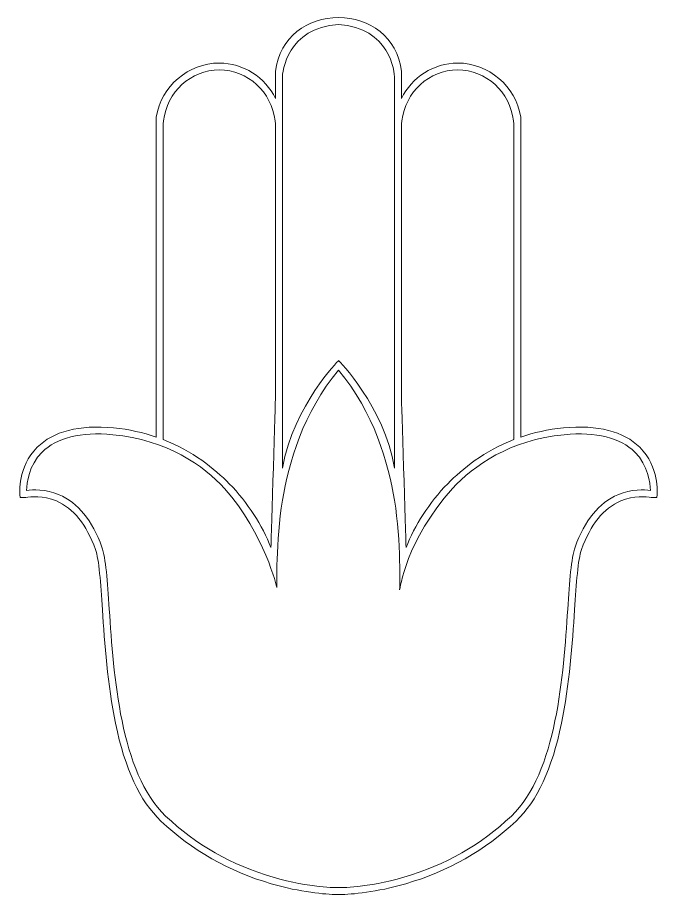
# Model space of a CAD drawing. Header units: millimetres. Extents: x 29 to 930, y -151 to 678.
# Drawn here: x 28.8 to 310.3, y 293.7 to 678.5 of the extents above; entities that cross this region are included whole.
import ezdxf

# ---------------------------------------------------------------- set-up
doc = ezdxf.new("R2010")
doc.units = ezdxf.units.MM
doc.header["$MEASUREMENT"] = 0
doc.layers.add('Layer 2', color=7, linetype='Continuous')

msp = doc.modelspace()

# ---------------------------------------------------------------- linework, layer by layer
at = {"layer": 'Layer 2', "lineweight": 0}
for points, knots in [([(301.69, 489.86), (294.62, 496.92), (283.36, 499.79), (268.2, 498.38), (261.36, 497.75), (255.13, 496.32), (249.49, 494.39), (249.49, 494.39), (249.49, 634.76), (249.49, 634.76), (247.28, 648.37), (235.39, 658.48), (221.83, 658.48), (211.16, 658.48), (201.76, 652.21), (197.16, 642.91), (197.16, 642.91), (197.16, 654.73), (197.16, 654.73), (195.36, 670.18), (183.11, 678.42), (169.58, 678.45), (169.58, 678.45), (169.58, 678.45), (169.58, 678.45), (169.57, 678.45), (169.55, 678.45), (169.54, 678.45), (169.53, 678.45), (169.51, 678.45), (169.5, 678.45), (169.5, 678.45), (169.5, 678.45), (169.5, 678.45), (155.97, 678.42), (143.72, 670.18), (141.91, 654.73), (141.91, 654.73), (141.91, 642.91), (141.91, 642.91), (137.32, 652.21), (127.92, 658.48), (117.25, 658.48), (103.69, 658.48), (91.8, 648.37), (89.58, 634.76), (89.58, 634.76), (89.58, 494.39), (89.58, 494.39), (83.95, 496.32), (77.72, 497.75), (70.88, 498.38), (55.72, 499.79), (44.45, 496.92), (37.39, 489.86), (28.77, 481.22), (29.74, 469.62), (29.79, 469.13), (29.79, 469.13), (29.92, 467.77), (29.92, 467.77), (29.92, 467.77), (31.28, 467.77), (31.28, 467.77), (31.54, 467.77), (31.86, 467.81), (32.34, 467.87), (34.59, 468.16), (39.86, 468.83), (45.78, 466.31), (53.27, 463.12), (59.04, 455.99), (62.92, 445.09), (64.55, 440.5), (65.23, 430.35), (66.01, 418.59), (66.98, 403.94), (68.2, 385.7), (71.73, 368.76), (75.91, 348.67), (82.43, 334.65), (91.66, 325.89), (105.17, 313.07), (121.45, 303.81), (140.04, 298.36), (152.78, 294.63), (163.8, 293.66), (168.88, 293.66), (169.11, 293.66), (169.33, 293.66), (169.54, 293.66), (169.75, 293.66), (169.97, 293.66), (170.2, 293.66), (175.28, 293.66), (186.3, 294.63), (199.04, 298.36), (217.63, 303.81), (233.91, 313.07), (247.42, 325.89), (256.65, 334.65), (263.17, 348.67), (267.35, 368.76), (270.88, 385.7), (272.09, 403.94), (273.07, 418.59), (273.85, 430.35), (274.53, 440.5), (276.16, 445.09), (280.04, 455.99), (285.8, 463.12), (293.3, 466.31), (299.22, 468.83), (304.49, 468.16), (306.73, 467.87), (307.22, 467.81), (307.53, 467.77), (307.79, 467.77), (307.79, 467.77), (309.16, 467.77), (309.16, 467.77), (309.16, 467.77), (309.29, 469.13), (309.29, 469.13), (309.33, 469.62), (310.31, 481.22), (301.69, 489.86)], [0, 0, 0, 0, 1, 1, 1, 2, 2, 2, 3, 3, 3, 4, 4, 4, 5, 5, 5, 6, 6, 6, 7, 7, 7, 8, 8, 8, 9, 9, 9, 10, 10, 10, 11, 11, 11, 12, 12, 12, 13, 13, 13, 14, 14, 14, 15, 15, 15, 16, 16, 16, 17, 17, 17, 18, 18, 18, 19, 19, 19, 20, 20, 20, 21, 21, 21, 22, 22, 22, 23, 23, 23, 24, 24, 24, 25, 25, 25, 26, 26, 26, 27, 27, 27, 28, 28, 28, 29, 29, 29, 30, 30, 30, 31, 31, 31, 32, 32, 32, 33, 33, 33, 34, 34, 34, 35, 35, 35, 36, 36, 36, 37, 37, 37, 38, 38, 38, 39, 39, 39, 40, 40, 40, 41, 41, 41, 42, 42, 42, 42]), ([(144.91, 511.87), (144.91, 511.87), (144.91, 634.76), (144.91, 634.76), (144.91, 634.76), (144.91, 648.8), (144.91, 651.73), (144.91, 654.67), (147.09, 674.01), (169.54, 675.45), (191.99, 674.01), (194.16, 654.67), (194.16, 651.73), (194.16, 648.8), (194.16, 634.76), (194.16, 634.76), (194.16, 634.76), (194.16, 511.87), (194.16, 511.87), (194.16, 511.87), (194.16, 480.78), (194.16, 480.78), (189.52, 507.95), (169.54, 527.96), (169.54, 527.96), (169.54, 527.96), (150.15, 508.52), (144.91, 480.78), (144.91, 480.78), (144.91, 511.87), (144.91, 511.87)], [0, 0, 0, 0, 1, 1, 1, 2, 2, 2, 3, 3, 3, 4, 4, 4, 5, 5, 5, 6, 6, 6, 7, 7, 7, 8, 8, 8, 9, 9, 9, 10, 10, 10, 10]), ([(92.58, 631.76), (92.58, 631.76), (92.61, 631.76), (92.61, 631.76), (92.61, 631.76), (92.77, 633.09), (92.77, 633.09), (94.25, 645.85), (104.78, 655.48), (117.25, 655.48), (129.72, 655.48), (140.25, 645.85), (141.73, 633.09), (141.73, 633.09), (141.88, 631.76), (141.88, 631.76), (141.88, 631.76), (141.91, 631.76), (141.91, 631.76), (141.91, 631.76), (141.91, 511.87), (141.91, 511.87), (141.91, 511.87), (140.1, 451.44), (139.92, 445.86), (136.15, 455.65), (129.72, 465.59), (121.63, 473.89), (115.16, 480.53), (105.55, 488.23), (92.58, 493.28), (92.58, 493.28), (92.58, 631.76), (92.58, 631.76)], [0, 0, 0, 0, 1, 1, 1, 2, 2, 2, 3, 3, 3, 4, 4, 4, 5, 5, 5, 6, 6, 6, 7, 7, 7, 8, 8, 8, 9, 9, 9, 10, 10, 10, 11, 11, 11, 11]), ([(197.16, 511.87), (197.16, 511.87), (197.16, 631.76), (197.16, 631.76), (197.16, 631.76), (197.19, 631.76), (197.19, 631.76), (197.19, 631.76), (197.35, 633.09), (197.35, 633.09), (198.83, 645.85), (209.35, 655.48), (221.83, 655.48), (234.3, 655.48), (244.83, 645.85), (246.31, 633.09), (246.31, 633.09), (246.46, 631.76), (246.46, 631.76), (246.46, 631.76), (246.49, 631.76), (246.49, 631.76), (246.49, 631.76), (246.49, 493.28), (246.49, 493.28), (233.53, 488.23), (223.92, 480.53), (217.45, 473.89), (209.36, 465.59), (202.93, 455.65), (199.16, 445.86), (198.98, 451.44), (197.16, 511.87), (197.16, 511.87)], [0, 0, 0, 0, 1, 1, 1, 2, 2, 2, 3, 3, 3, 4, 4, 4, 5, 5, 5, 6, 6, 6, 7, 7, 7, 8, 8, 8, 9, 9, 9, 10, 10, 10, 11, 11, 11, 11]), ([(292.12, 469.07), (283.83, 465.54), (277.51, 457.81), (273.34, 446.1), (271.56, 441.12), (270.91, 431.26), (270.08, 418.79), (268.17, 390.19), (265.29, 346.98), (245.36, 328.07), (232.19, 315.58), (216.32, 306.55), (198.19, 301.24), (181.97, 296.49), (170.18, 296.65), (169.55, 296.66), (169.55, 296.66), (169.55, 296.66), (169.55, 296.66), (169.55, 296.66), (169.54, 296.66), (169.54, 296.66), (169.54, 296.66), (169.53, 296.66), (169.53, 296.66), (169.53, 296.66), (169.53, 296.66), (169.53, 296.66), (168.89, 296.65), (157.11, 296.49), (140.89, 301.24), (122.75, 306.55), (106.89, 315.58), (93.72, 328.07), (73.79, 346.98), (70.91, 390.19), (69, 418.79), (68.17, 431.26), (67.51, 441.12), (65.74, 446.1), (61.57, 457.81), (55.25, 465.54), (46.95, 469.07), (40.94, 471.63), (35.44, 471.26), (32.75, 470.94), (32.81, 474.18), (33.63, 481.87), (39.54, 487.76), (45.94, 494.15), (56.39, 496.72), (70.6, 495.4), (94.12, 493.21), (110.62, 481.78), (119.48, 471.8), (137.39, 451.63), (142.48, 428.29), (142.48, 428.29), (142.48, 428.29), (142.03, 448.7), (144.97, 466.61), (147.61, 482.67), (154.02, 505.43), (169.54, 523.65), (185.06, 505.43), (191.47, 482.67), (194.11, 466.61), (197.05, 448.7), (196.36, 427.31), (196.36, 427.31), (196.36, 427.31), (199.06, 449.01), (219.6, 471.8), (228.53, 481.71), (244.96, 493.21), (268.48, 495.4), (282.68, 496.72), (293.13, 494.15), (299.54, 487.76), (305.44, 481.87), (306.26, 474.18), (306.33, 470.94), (303.63, 471.26), (298.13, 471.63), (292.12, 469.07)], [0, 0, 0, 0, 1, 1, 1, 2, 2, 2, 3, 3, 3, 4, 4, 4, 5, 5, 5, 6, 6, 6, 7, 7, 7, 8, 8, 8, 9, 9, 9, 10, 10, 10, 11, 11, 11, 12, 12, 12, 13, 13, 13, 14, 14, 14, 15, 15, 15, 16, 16, 16, 17, 17, 17, 18, 18, 18, 19, 19, 19, 20, 20, 20, 21, 21, 21, 22, 22, 22, 23, 23, 23, 24, 24, 24, 25, 25, 25, 26, 26, 26, 27, 27, 27, 28, 28, 28, 28])]:
    msp.add_open_spline(points, degree=3, knots=knots, dxfattribs=at)

doc.saveas('drawing.dxf')
